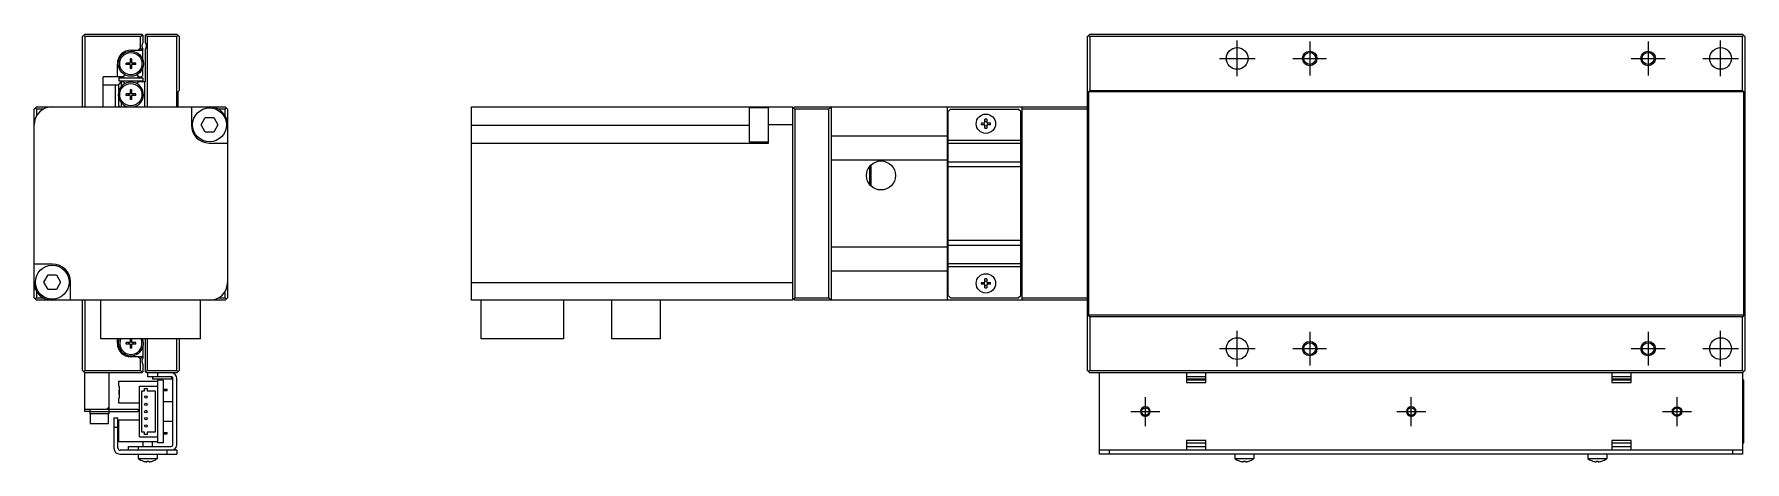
# Model space of a CAD drawing. Extents: x 0 to 794, y -8 to 278.
# Drawn here: x 439.8 to 793.7, y 89.6 to 178 of the extents above; entities that cross this region are included whole.
import ezdxf

# ---------------------------------------------------------------- set-up
doc = ezdxf.new("R2010")
doc.units = 0
doc.header["$LTSCALE"] = 0.5
doc.linetypes.add('CENTER', pattern=[50.8, 31.75, -6.35, 6.35, -6.35])
for name, color, linetype in [('MSM_CENTER', 1, 'CENTER'), ('MSM_CONTINUOUS', 7, 'CONTINUOUS'), ('MSM_NARROW', 5, 'CONTINUOUS')]:
    doc.layers.add(name, color=color, linetype=linetype)

msp = doc.modelspace()

# ---------------------------------------------------------------- linework, layer by layer
at = {"layer": 'MSM_CENTER'}
for p, q in [((688.66, 169.26), (688.66, 176.66)), ((703.66, 176.46), (703.66, 169.46)), ((773.66, 176.46), (773.66, 169.46)), ((788.66, 169.26), (788.66, 176.66)), ((684.96, 172.96), (692.36, 172.96)), ((700.16, 172.96), (707.16, 172.96)), ((770.16, 172.96), (777.16, 172.96)), ((784.96, 172.96), (792.36, 172.96)), ((688.66, 109.26), (688.66, 116.66)), ((703.66, 116.46), (703.66, 109.46)), ((773.66, 116.46), (773.66, 109.46)), ((788.66, 109.26), (788.66, 116.66)), ((684.96, 112.96), (692.36, 112.96)), ((700.16, 112.96), (707.16, 112.96)), ((770.16, 112.96), (777.16, 112.96)), ((784.96, 112.96), (792.36, 112.96)), ((669.66, 96.96), (669.66, 102.96)), ((724.66, 96.96), (724.66, 102.96)), ((779.66, 96.96), (779.66, 102.96)), ((666.66, 99.96), (672.66, 99.96)), ((721.66, 99.96), (727.66, 99.96)), ((776.66, 99.96), (782.66, 99.96))]:
    msp.add_line(p, q, dxfattribs=at)
at = {"layer": 'MSM_CONTINUOUS'}
for p, q in [((449.78, 177.46), (450.28, 177.96)), ((449.78, 162.96), (449.78, 177.46)), ((450.03, 177.71), (450.28, 177.46)), ((450.28, 177.96), (462.08, 177.96)), ((450.28, 177.46), (450.28, 162.96)), ((461.78, 177.46), (450.28, 177.46)), ((461.78, 177.46), (462.18, 177.86)), ((461.78, 175.16), (461.78, 177.46)), ((462.28, 177.76), (462.08, 177.96)), ((462.28, 177.76), (462.28, 176.22)), ((462.78, 177.76), (462.83, 177.81)), ((462.78, 176.22), (462.78, 177.76)), ((462.83, 177.81), (462.98, 177.96)), ((462.83, 177.81), (463.18, 177.46)), ((462.98, 177.96), (469.28, 177.96)), ((463.18, 177.46), (463.18, 162.96)), ((469.28, 177.46), (463.18, 177.46)), ((469.28, 177.96), (469.78, 177.46)), ((469.53, 177.71), (469.28, 177.46)), ((469.28, 162.96), (469.28, 177.46)), ((469.78, 177.46), (469.78, 166.36)), ((658.16, 177.96), (657.66, 177.46)), ((657.66, 108.46), (657.66, 177.46)), ((657.91, 177.71), (658.16, 177.46)), ((658.16, 177.96), (793.16, 177.96)), ((658.16, 177.46), (658.16, 166.36)), ((793.16, 177.46), (658.16, 177.46)), ((793.66, 177.46), (793.16, 177.96)), ((793.16, 177.46), (793.41, 177.71)), ((793.16, 166.36), (793.16, 177.46)), ((793.66, 177.46), (793.66, 108.46)), ((459.78, 174.66), (462.28, 174.66)), ((461.78, 175.16), (461.28, 174.66)), ((462.14, 174.66), (461.78, 175.16)), ((462.28, 172.58), (462.28, 174.9)), ((462.78, 168.16), (462.78, 174.9)), ((456.98, 169.16), (456.98, 171.86)), ((458.78, 171.72), (458.78, 172.01)), ((459.58, 172.01), (458.78, 172.01)), ((459.58, 171.72), (458.78, 171.72)), ((459.31, 172.01), (459.31, 171.72)), ((459.93, 172.86), (459.64, 172.86)), ((459.64, 172.86), (459.64, 172.07)), ((459.93, 172.33), (459.64, 172.33)), ((459.64, 171.66), (459.64, 170.86)), ((459.64, 171.39), (459.93, 171.39)), ((459.93, 170.86), (459.64, 170.86)), ((459.93, 172.86), (459.93, 172.07)), ((459.93, 171.66), (459.93, 170.86)), ((460.78, 172.01), (459.99, 172.01)), ((460.78, 171.72), (459.99, 171.72)), ((460.25, 172.01), (460.25, 171.72)), ((460.78, 171.72), (460.78, 172.01)), ((462.28, 169.46), (462.28, 171.15)), ((458.23, 169.16), (454.08, 169.16)), ((454.08, 162.96), (454.08, 169.16)), ((457.28, 167.41), (454.08, 167.41)), ((456.58, 162.96), (456.58, 167.41)), ((457.28, 168.96), (457.28, 168.36)), ((457.28, 168.96), (462.28, 168.96)), ((457.28, 168.36), (462.28, 168.36)), ((457.78, 168.16), (457.28, 167.66)), ((457.28, 166.18), (457.28, 167.66)), ((457.78, 168.16), (457.78, 167.12)), ((457.78, 168.16), (458.24, 168.16)), ((458.23, 169.16), (458.38, 169.42)), ((458.24, 168.16), (458.32, 168.02)), ((459.64, 166.46), (459.64, 165.67)), ((459.93, 166.46), (459.64, 166.46)), ((459.93, 166.46), (459.93, 165.67)), ((461.11, 167.78), (461.33, 168.16)), ((461.18, 169.42), (461.33, 169.16)), ((461.33, 169.16), (461.98, 169.16)), ((461.33, 168.16), (462.78, 168.16)), ((461.98, 169.16), (462.28, 169.46)), ((462.28, 168.96), (462.28, 168.36)), ((462.68, 162.96), (462.68, 168.16)), ((469.48, 166.06), (469.78, 166.36)), ((657.86, 166.06), (658.16, 166.36)), ((658.16, 166.36), (793.16, 166.36)), ((793.16, 166.36), (793.46, 166.06)), ((439.78, 162.46), (440.28, 162.96)), ((440.28, 162.96), (479.28, 162.96)), ((457.28, 162.96), (457.28, 164.75)), ((457.28, 163.16), (457.48, 162.96)), ((457.78, 163.8), (457.78, 162.96)), ((459.58, 165.61), (458.78, 165.61)), ((458.78, 165.32), (458.78, 165.61)), ((459.58, 165.32), (458.78, 165.32)), ((459.31, 165.61), (459.31, 165.32)), ((459.93, 165.93), (459.64, 165.93)), ((459.64, 165.26), (459.64, 164.46)), ((459.64, 164.99), (459.93, 164.99)), ((459.93, 164.46), (459.64, 164.46)), ((459.93, 165.26), (459.93, 164.46)), ((460.78, 165.61), (459.99, 165.61)), ((460.78, 165.32), (459.99, 165.32)), ((460.25, 165.61), (460.25, 165.32)), ((460.78, 165.32), (460.78, 165.61)), ((469.48, 166.06), (469.48, 162.96)), ((472.29, 162.96), (472.29, 159.17)), ((479.28, 162.96), (479.78, 162.46)), ((530.26, 122.96), (530.26, 162.96)), ((530.26, 162.96), (596.66, 162.96)), ((591.66, 155.47), (591.66, 162.96)), ((596.66, 162.96), (596.66, 122.96)), ((597.16, 162.96), (596.66, 162.46)), ((597.16, 162.96), (657.66, 162.96)), ((604.16, 162.46), (604.66, 162.96)), ((604.66, 162.96), (604.66, 122.96)), ((628.66, 162.96), (628.66, 122.96)), ((644.16, 122.96), (644.16, 162.96)), ((657.86, 166.06), (657.86, 119.86)), ((793.46, 166.06), (657.86, 166.06)), ((793.46, 119.86), (793.46, 166.06)), ((439.78, 123.46), (439.78, 162.46)), ((440.28, 162.46), (440.03, 162.71)), ((441.62, 162.46), (440.28, 162.46)), ((440.28, 162.46), (440.28, 161.12)), ((474.31, 159.22), (475.18, 160.72)), ((475.18, 160.72), (476.91, 160.72)), ((476.91, 160.72), (477.78, 159.22)), ((479.28, 162.46), (477.94, 162.46)), ((479.53, 162.71), (479.28, 162.46)), ((479.28, 161.12), (479.28, 162.46)), ((479.78, 162.46), (479.78, 123.46)), ((587.66, 162.72), (587.66, 155.72)), ((591.66, 162.72), (587.66, 162.72)), ((596.66, 159.26), (591.66, 159.26)), ((596.91, 162.71), (597.16, 162.46)), ((597.16, 162.46), (597.16, 123.46)), ((604.16, 162.46), (597.16, 162.46)), ((604.16, 123.46), (604.16, 162.46)), ((629.36, 162.46), (628.86, 161.96)), ((628.86, 123.96), (628.86, 161.96)), ((629.36, 162.46), (643.36, 162.46)), ((635.74, 159.66), (636.46, 159.66)), ((636.46, 159.26), (635.74, 159.26)), ((636.46, 159.66), (636.46, 160.39)), ((636.46, 158.53), (636.46, 159.26)), ((636.86, 160.39), (636.86, 159.66)), ((636.86, 159.66), (637.59, 159.66)), ((636.86, 159.26), (636.86, 158.53)), ((637.59, 159.26), (636.86, 159.26)), ((643.86, 161.96), (643.36, 162.46)), ((643.86, 123.96), (643.86, 161.96)), ((657.66, 162.46), (644.16, 162.46)), ((475.18, 157.72), (474.31, 159.22)), ((476.91, 157.72), (475.18, 157.72)), ((477.78, 159.22), (476.91, 157.72)), ((530.26, 159.17), (587.66, 159.17)), ((587.66, 155.72), (591.66, 155.72)), ((604.66, 156.96), (628.66, 156.96)), ((628.86, 157.21), (628.66, 157.21)), ((628.86, 156.08), (643.86, 156.08)), ((644.16, 157.21), (643.86, 157.21)), ((644.16, 156.71), (643.86, 156.71)), ((475.99, 155.47), (479.78, 155.47)), ((530.26, 155.47), (591.66, 155.47)), ((628.86, 153.96), (628.66, 153.96)), ((628.86, 152.96), (628.66, 152.96)), ((643.86, 155.38), (628.86, 155.38)), ((628.66, 151.96), (604.66, 151.96)), ((612.66, 146.83), (612.66, 150.69)), ((612.96, 146.52), (612.96, 151)), ((628.86, 150.23), (628.66, 150.23)), ((628.86, 151.61), (643.86, 151.61)), ((643.86, 150.55), (628.86, 150.55)), ((643.86, 151.21), (644.16, 151.21)), ((612.66, 146.96), (612.56, 146.96)), ((628.66, 147.73), (628.86, 147.73)), ((628.66, 145.23), (628.86, 145.23)), ((643.96, 147.96), (643.86, 147.96)), ((643.96, 137.96), (643.96, 147.96)), ((644.16, 147.76), (643.96, 147.96)), ((628.86, 140.69), (628.66, 140.69)), ((628.86, 138.19), (628.66, 138.19)), ((643.96, 137.96), (644.16, 138.16)), ((628.66, 135.69), (628.86, 135.69)), ((628.86, 135.38), (643.86, 135.38)), ((643.86, 137.96), (643.96, 137.96)), ((644.16, 134.71), (643.86, 134.71)), ((628.66, 133.96), (604.66, 133.96)), ((628.66, 132.96), (628.86, 132.96)), ((628.66, 131.96), (628.86, 131.96)), ((643.86, 134.31), (628.86, 134.31)), ((443.57, 130.45), (439.78, 130.45)), ((441.79, 126.7), (442.65, 128.2)), ((442.65, 128.2), (444.38, 128.2)), ((444.38, 128.2), (445.25, 126.7)), ((628.66, 128.96), (604.66, 128.96)), ((628.66, 128.71), (628.86, 128.71)), ((628.86, 130.55), (643.86, 130.55)), ((643.86, 129.84), (628.86, 129.84)), ((643.86, 129.21), (644.16, 129.21)), ((643.86, 128.71), (644.16, 128.71)), ((440.28, 124.8), (440.28, 123.46)), ((442.65, 125.2), (441.79, 126.7)), ((444.38, 125.2), (442.65, 125.2)), ((445.25, 126.7), (444.38, 125.2)), ((447.27, 122.96), (447.27, 126.75)), ((479.28, 123.46), (479.28, 124.8)), ((530.26, 126.66), (596.66, 126.66)), ((628.86, 123.96), (629.36, 123.46)), ((635.74, 126.66), (636.46, 126.66)), ((636.46, 126.26), (635.74, 126.26)), ((636.46, 126.66), (636.46, 127.39)), ((636.46, 125.53), (636.46, 126.26)), ((636.86, 127.39), (636.86, 126.66)), ((636.86, 126.66), (637.59, 126.66)), ((636.86, 126.26), (636.86, 125.53)), ((637.59, 126.26), (636.86, 126.26)), ((643.36, 123.46), (643.86, 123.96)), ((440.28, 122.96), (439.78, 123.46)), ((440.03, 123.21), (440.28, 123.46)), ((440.28, 123.46), (441.62, 123.46)), ((479.28, 122.96), (440.28, 122.96)), ((449.78, 108.46), (449.78, 122.96)), ((450.28, 122.96), (450.28, 108.46)), ((453.58, 114.96), (453.58, 122.96)), ((474.08, 122.96), (474.08, 114.96)), ((477.94, 123.46), (479.28, 123.46)), ((479.53, 123.21), (479.28, 123.46)), ((479.78, 123.46), (479.28, 122.96)), ((596.66, 122.96), (530.26, 122.96)), ((532.26, 114.96), (532.26, 122.96)), ((549.26, 122.96), (549.26, 114.96)), ((559.26, 114.96), (559.26, 122.96)), ((569.26, 122.96), (569.26, 114.96)), ((597.16, 122.96), (596.66, 123.46)), ((597.16, 123.46), (596.91, 123.21)), ((597.16, 123.46), (604.16, 123.46)), ((657.66, 122.96), (597.16, 122.96)), ((604.66, 122.96), (604.16, 123.46)), ((629.36, 123.46), (643.36, 123.46)), ((644.16, 123.46), (657.66, 123.46)), ((658.16, 119.56), (657.86, 119.86)), ((793.46, 119.86), (657.86, 119.86)), ((658.16, 119.56), (658.16, 108.46)), ((793.16, 119.56), (658.16, 119.56)), ((793.46, 119.86), (793.16, 119.56)), ((793.16, 108.46), (793.16, 119.56)), ((474.08, 114.96), (453.58, 114.96)), ((456.98, 114.06), (456.98, 114.96)), ((458.78, 113.92), (458.78, 114.21)), ((459.58, 114.21), (458.78, 114.21)), ((459.58, 113.92), (458.78, 113.92)), ((459.31, 114.21), (459.31, 113.92)), ((459.64, 114.96), (459.64, 114.27)), ((459.93, 114.53), (459.64, 114.53)), ((459.64, 113.86), (459.64, 113.06)), ((459.64, 113.59), (459.93, 113.59)), ((459.93, 114.96), (459.93, 114.27)), ((459.93, 113.86), (459.93, 113.06)), ((460.78, 114.21), (459.99, 114.21)), ((460.78, 113.92), (459.99, 113.92)), ((460.25, 114.21), (460.25, 113.92)), ((460.78, 113.92), (460.78, 114.21)), ((462.28, 114.78), (462.28, 114.96)), ((462.28, 113.35), (462.28, 111.02)), ((462.78, 108.16), (462.78, 114.96)), ((463.18, 114.96), (463.18, 108.46)), ((469.28, 108.46), (469.28, 114.96)), ((469.78, 114.96), (469.78, 108.46)), ((549.26, 114.96), (532.26, 114.96)), ((569.26, 114.96), (559.26, 114.96)), ((459.93, 113.06), (459.64, 113.06)), ((462.28, 111.26), (459.78, 111.26)), ((461.28, 111.26), (461.78, 110.76)), ((461.78, 110.76), (462.14, 111.26)), ((461.78, 108.46), (461.78, 110.76)), ((450.28, 107.96), (449.78, 108.46)), ((450.28, 108.46), (450.03, 108.21)), ((450.28, 108.46), (461.78, 108.46)), ((450.28, 99.96), (450.28, 107.96)), ((462.08, 107.96), (450.28, 107.96)), ((455.28, 99.46), (455.28, 107.96)), ((457.28, 106.21), (465.28, 106.21)), ((457.28, 105.21), (457.28, 106.21)), ((462.18, 108.06), (461.78, 108.46)), ((462.08, 107.96), (462.28, 108.16)), ((462.28, 109.7), (462.28, 108.16)), ((462.98, 107.96), (462.78, 108.16)), ((463.18, 108.46), (462.83, 108.11)), ((469.28, 107.96), (462.98, 107.96)), ((463.18, 108.46), (469.28, 108.46)), ((463.28, 107.16), (463.28, 107.96)), ((468.08, 107.16), (463.28, 107.16)), ((464.28, 107.16), (464.28, 106.66)), ((468.28, 106.66), (464.28, 106.66)), ((465.28, 107.96), (465.28, 107.16)), ((466.48, 106.46), (465.28, 106.46)), ((465.28, 106.46), (465.28, 93.46)), ((466.48, 106.46), (466.48, 93.46)), ((468.28, 106.66), (468.28, 107.11)), ((468.48, 93.16), (468.48, 106.76)), ((469.28, 108.46), (469.53, 108.21)), ((469.78, 108.46), (469.28, 107.96)), ((469.28, 93.16), (469.28, 106.76)), ((657.66, 108.46), (658.16, 107.96)), ((658.16, 108.46), (657.91, 108.21)), ((658.16, 108.46), (793.16, 108.46)), ((793.16, 107.96), (658.16, 107.96)), ((660.16, 91.16), (660.16, 107.96)), ((678.16, 107.96), (678.16, 105.96)), ((682.16, 107.16), (678.16, 107.16)), ((682.16, 106.66), (678.16, 106.66)), ((682.16, 106.46), (678.16, 106.46)), ((682.16, 105.96), (682.16, 107.96)), ((766.16, 107.96), (766.16, 105.96)), ((770.16, 107.16), (766.16, 107.16)), ((770.16, 106.66), (766.16, 106.66)), ((770.16, 106.46), (766.16, 106.46)), ((770.16, 105.96), (770.16, 107.96)), ((793.41, 108.21), (793.16, 108.46)), ((793.16, 107.96), (793.66, 108.46)), ((793.16, 107.96), (793.16, 91.16)), ((793.46, 106.46), (793.16, 106.46)), ((793.46, 93.46), (793.46, 106.46)), ((457.28, 105.21), (457.38, 105.21)), ((457.28, 104.41), (457.28, 103.51)), ((457.38, 104.41), (457.28, 104.41)), ((457.38, 104.04), (457.28, 104.04)), ((457.38, 103.89), (457.28, 103.89)), ((457.38, 103.51), (457.28, 103.51)), ((457.28, 101.71), (457.28, 102.71)), ((457.28, 102.71), (457.38, 102.71)), ((457.38, 105.21), (457.38, 102.71)), ((461.58, 105.21), (465.28, 105.21)), ((461.58, 94.71), (461.58, 105.21)), ((462.08, 95.71), (462.08, 104.21)), ((462.08, 104.21), (462.63, 104.21)), ((462.63, 104.71), (463.13, 104.71)), ((462.63, 104.21), (462.63, 104.71)), ((463.13, 104.71), (463.13, 104.21)), ((463.13, 104.21), (464.78, 104.21)), ((464.78, 104.21), (464.78, 95.71)), ((466.48, 104.59), (467.28, 104.59)), ((466.48, 104.34), (467.28, 104.34)), ((467.28, 104.34), (467.28, 104.59)), ((678.16, 105.96), (682.16, 105.96)), ((766.16, 105.96), (770.16, 105.96)), ((450.28, 100.46), (461.28, 100.46)), ((451.28, 99.96), (450.28, 99.96)), ((451.28, 100.46), (451.28, 99.46)), ((451.28, 99.96), (453.28, 99.96)), ((455.28, 99.46), (451.28, 99.46)), ((451.38, 99.46), (451.38, 97.46)), ((453.28, 99.96), (455.28, 99.96)), ((455.28, 100.96), (454.78, 100.46)), ((455.18, 97.46), (455.18, 99.46)), ((455.28, 99.96), (461.28, 99.96)), ((461.58, 101.71), (457.28, 101.71)), ((461.28, 100.46), (461.28, 99.96)), ((468.48, 101.96), (466.48, 101.96)), ((451.38, 97.46), (455.18, 97.46)), ((456.28, 98.66), (456.28, 92.36)), ((456.28, 98.66), (457.08, 98.66)), ((457.08, 96.66), (456.28, 96.66)), ((457.08, 92.46), (457.08, 98.66)), ((457.28, 98.21), (461.58, 98.21)), ((457.28, 93.71), (457.28, 98.21)), ((462.63, 95.71), (462.08, 95.71)), ((462.63, 95.21), (462.63, 95.71)), ((464.78, 95.71), (463.13, 95.71)), ((463.13, 95.71), (463.13, 95.21)), ((466.48, 97.96), (468.48, 97.96)), ((466.48, 95.59), (467.28, 95.59)), ((467.28, 95.34), (467.28, 95.59)), ((465.28, 93.71), (457.28, 93.71)), ((459.28, 91.96), (459.28, 92.76)), ((459.28, 92.76), (468.08, 92.76)), ((461.28, 92.76), (461.28, 91.96)), ((461.58, 94.71), (465.28, 94.71)), ((462.28, 93.71), (462.28, 92.76)), ((463.13, 95.21), (462.63, 95.21)), ((464.28, 92.76), (464.28, 93.71)), ((466.48, 93.46), (465.28, 93.46)), ((466.48, 95.34), (467.28, 95.34)), ((682.16, 93.96), (678.16, 93.96)), ((678.16, 93.96), (678.16, 91.96)), ((678.16, 93.46), (682.16, 93.46)), ((678.16, 92.76), (682.16, 92.76)), ((682.16, 91.96), (682.16, 93.96)), ((770.16, 93.96), (766.16, 93.96)), ((766.16, 93.96), (766.16, 91.96)), ((766.16, 93.46), (770.16, 93.46)), ((766.16, 92.76), (770.16, 92.76)), ((770.16, 91.96), (770.16, 93.96)), ((793.16, 93.46), (793.46, 93.46)), ((457.48, 91.16), (469.28, 91.16)), ((469.28, 91.96), (457.58, 91.96)), ((461.28, 91.16), (461.28, 90.26)), ((461.28, 90.26), (465.28, 90.26)), ((462.33, 89.71), (462.35, 89.71)), ((463.08, 89.71), (463.48, 89.71)), ((463.08, 89.57), (463.08, 89.71)), ((463.48, 89.71), (463.48, 89.57)), ((464.21, 89.71), (464.23, 89.71)), ((465.28, 90.26), (465.28, 91.16)), ((467.28, 91.16), (467.28, 91.96)), ((469.28, 91.96), (469.28, 91.16)), ((793.16, 91.96), (660.16, 91.96)), ((793.16, 91.16), (660.16, 91.16)), ((662.16, 91.96), (662.16, 91.16)), ((688.16, 91.16), (688.16, 90.26)), ((688.16, 90.26), (692.16, 90.26)), ((689.21, 89.71), (689.24, 89.71)), ((689.96, 89.71), (690.36, 89.71)), ((689.96, 89.57), (689.96, 89.71)), ((690.36, 89.71), (690.36, 89.57)), ((691.09, 89.71), (691.11, 89.71)), ((692.16, 90.26), (692.16, 91.16)), ((761.16, 91.16), (761.16, 90.26)), ((761.16, 90.26), (765.16, 90.26)), ((762.21, 89.71), (762.24, 89.71)), ((762.96, 89.71), (763.36, 89.71)), ((762.96, 89.57), (762.96, 89.71)), ((763.36, 89.71), (763.36, 89.57)), ((764.09, 89.71), (764.11, 89.71)), ((765.16, 90.26), (765.16, 91.16)), ((791.16, 91.16), (791.16, 91.96))]:
    msp.add_line(p, q, dxfattribs=at)
for centre, radius in [((459.78, 171.86), 2.6), ((459.78, 171.86), 2.3), ((688.66, 172.96), 2.25), ((703.66, 172.96), 1.23), ((773.66, 172.96), 1.23), ((788.66, 172.96), 2.25), ((459.78, 165.46), 2.3), ((476.05, 159.22), 3.5), ((636.66, 159.46), 2), ((614.96, 148.76), 3), ((443.52, 126.7), 3.5), ((636.66, 126.46), 2), ((688.66, 112.96), 2.25), ((703.66, 112.96), 1.23), ((773.66, 112.96), 1.23), ((788.66, 112.96), 2.25), ((462.88, 102.96), 0.25), ((462.88, 101.46), 0.25), ((462.88, 99.96), 0.25), ((669.66, 99.96), 0.783), ((724.66, 99.96), 0.783), ((779.66, 99.96), 0.783), ((462.88, 98.46), 0.25), ((462.88, 96.96), 0.25)]:
    msp.add_circle(centre, radius, dxfattribs=at)
for centre, radius, start, end in [((459.78, 171.86), 2.8, 90, 180), ((463.03, 175.56), 1, 138.5904, 221.4096), ((462.03, 175.56), 1, 318.5904, 41.4096), ((459.58, 172.07), 0.06, 270, 0), ((459.58, 171.66), 0.06, 0, 90), ((459.99, 172.07), 0.06, 180, 270), ((459.99, 171.66), 0.06, 90, 180), ((459.78, 165.46), 2.6, 285.9424, 254.0576), ((459.78, 168.66), 1.59, 143.8028, 169.1069), ((459.78, 168.66), 1.59, 190.8931, 216.1972), ((459.9, 168.78), 1.75, 205.4948, 217.006), ((459.9, 168.55), 1.75, 142.994, 150), ((459.67, 168.55), 1.75, 30, 37.006), ((459.78, 168.66), 1.59, 10.8931, 36.1972), ((459.78, 168.66), 1.59, 323.8028, 349.107), ((459.67, 168.78), 1.75, 322.994, 325.4948), ((443.48, 159.26), 3.7, 90, 180), ((459.58, 165.67), 0.06, 270, 0), ((459.58, 165.26), 0.06, 0, 90), ((459.99, 165.67), 0.06, 180, 270), ((459.99, 165.26), 0.06, 90, 180), ((476.08, 159.26), 3.7, 0, 90), ((636.66, 159.46), 0.95, 167.8468, 192.1532), ((636.66, 159.46), 0.435, 152.6335, 207.3665), ((636.66, 159.46), 0.95, 77.8468, 102.1532), ((636.66, 159.46), 0.435, 62.6335, 117.3665), ((636.66, 159.46), 0.435, 332.6335, 27.3665), ((636.66, 159.46), 0.95, 347.8468, 12.1532), ((475.99, 159.17), 3.7, 180, 270), ((636.66, 159.46), 0.435, 242.6335, 297.3665), ((636.66, 159.46), 0.95, 257.8468, 282.1532), ((443.57, 126.75), 3.7, 0, 90), ((636.66, 126.46), 0.95, 77.8468, 102.1532), ((443.48, 126.66), 3.7, 180, 270), ((476.08, 126.66), 3.7, 270, 0), ((636.66, 126.46), 0.95, 167.8468, 192.1532), ((636.66, 126.46), 0.435, 152.6335, 207.3665), ((636.66, 126.46), 0.435, 62.6335, 117.3665), ((636.66, 126.46), 0.435, 242.6335, 297.3665), ((636.66, 126.46), 0.95, 257.8468, 282.1532), ((636.66, 126.46), 0.435, 332.6335, 27.3665), ((636.66, 126.46), 0.95, 347.8468, 12.1532), ((459.78, 114.06), 2.8, 180, 270), ((459.78, 114.06), 2.6, 159.7478, 20.2523), ((459.78, 114.06), 2.3, 156.9643, 23.0357), ((459.58, 114.27), 0.06, 270, 0), ((459.58, 113.86), 0.06, 0, 90), ((459.99, 114.27), 0.06, 180, 270), ((459.99, 113.86), 0.06, 90, 180), ((463.03, 110.36), 1, 138.5904, 221.4096), ((468.08, 106.76), 1.2, 0, 90), ((468.08, 106.76), 0.4, 0, 90), ((457.48, 92.36), 1.2, 180, 270), ((457.58, 92.46), 0.5, 180, 270), ((468.08, 93.16), 0.4, 270, 0), ((468.08, 93.16), 1.2, 270, 0), ((463.28, 92.76), 3.2, 231.3178, 252.73), ((463.28, 92.76), 3.19, 253.0947, 266.4097), ((463.28, 92.76), 3.19, 273.5903, 286.9053), ((463.28, 92.76), 3.2, 287.27, 308.6822), ((690.16, 92.76), 3.2, 231.3178, 252.73), ((690.16, 92.76), 3.19, 253.0947, 266.4097), ((690.16, 92.76), 3.19, 273.5903, 286.9053), ((690.16, 92.76), 3.2, 287.27, 308.6822), ((763.16, 92.76), 3.2, 231.3178, 252.73), ((763.16, 92.76), 3.19, 253.0947, 266.4097), ((763.16, 92.76), 3.19, 273.5903, 286.9053), ((763.16, 92.76), 3.2, 287.27, 308.6822)]:
    msp.add_arc(centre, radius, start, end, dxfattribs=at)
at = {"layer": 'MSM_NARROW'}
for centre, radius in [((703.66, 172.96), 1.5), ((773.66, 172.96), 1.5), ((703.66, 112.96), 1.5), ((773.66, 112.96), 1.5), ((779.66, 99.96), 1)]:
    msp.add_circle(centre, radius, dxfattribs=at)
at = {"layer": 'MSM_NARROW', "extrusion": (0, 0, -1)}
for centre in [(-669.66, 99.96), (-724.66, 99.96)]:
    msp.add_circle(centre, 1, dxfattribs=at)

doc.saveas('drawing.dxf')
